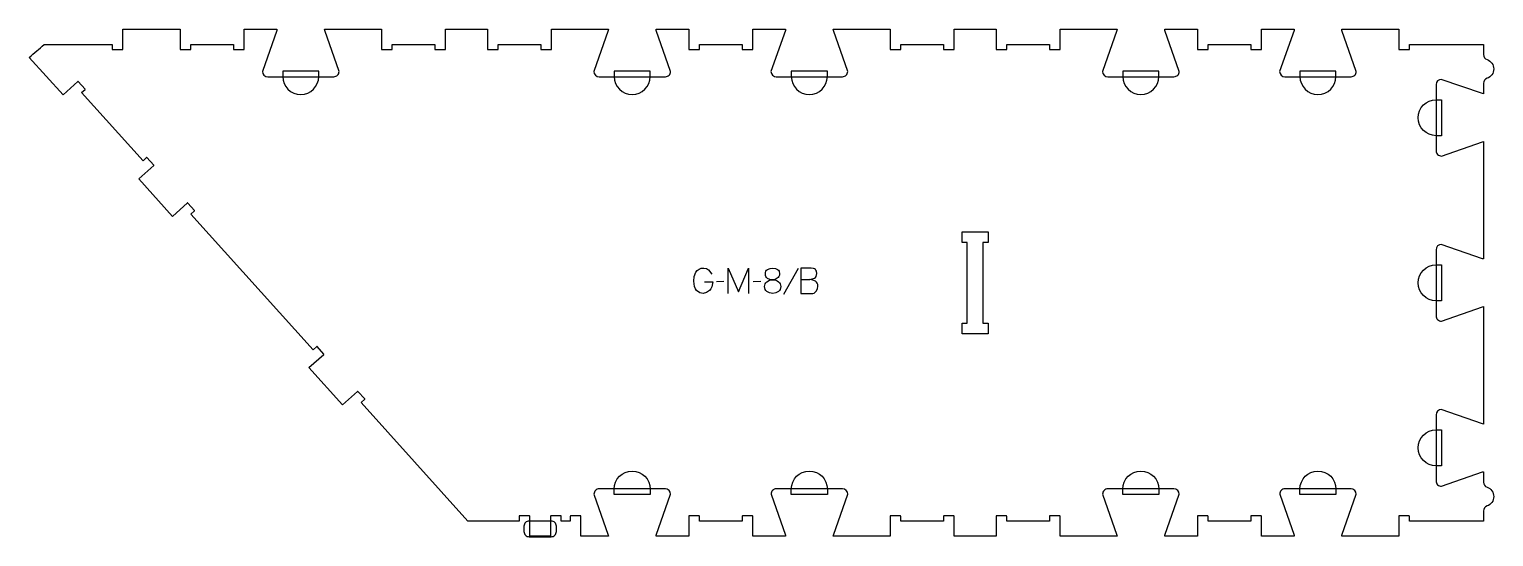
# Model space of a CAD drawing. Header units: millimetres. Extents: x -967 to 761, y -317 to 282.
import ezdxf

# ---------------------------------------------------------------- set-up
doc = ezdxf.new("R2010")
doc.units = ezdxf.units.MM
for name, color, linetype, true_color in [('1_ANYTOOL_1MMDEEP_LABELS_S', 2, 'Continuous', 0xffff00), ('3_ANYTOOL_CUTTHROUGH_INSID', 4, 'Continuous', 0x00ffff), ('4_ANYTOOL_CUTTHROUGH_OUTSI', 5, 'Continuous', 0x0000ff), ('5_ANYTOOL_HALF_MILL_9MM_IN', 3, 'Continuous', 0x00ff00)]:
    doc.layers.add(name, color=color, linetype=linetype, true_color=true_color)

msp = doc.modelspace()

# ---------------------------------------------------------------- linework, layer by layer
at = {"layer": '1_ANYTOOL_1MMDEEP_LABELS_S'}
for p, q in [((-147.6, -16.1), (-156.4, -16.2)), ((-104.1, -16.1), (-112.9, -16.2)), ((-60.1, -0.4), (-77.3, -31.2))]:
    msp.add_line(p, q, dxfattribs=at)
for points in [[(-170.5, -16.2), (-160.7, -16.2), (-161.7, -22.1), (-162.9, -24.5), (-164.4, -26.5), (-168.1, -29.1), (-172.1, -30), (-174.1, -29.8), (-176.1, -29.2), (-179.7, -26.5), (-181.2, -24.5), (-182.3, -22), (-183.1, -15.5), (-182.5, -10.1), (-180.5, -5), (-178.9, -2.8), (-176.9, -1.2), (-174.4, -0.3), (-171.4, 0), (-168.2, -0.5), (-165.6, -2.2), (-161.9, -7.4)], [(-142.5, -30), (-142.5, 0), (-130.5, -28.3), (-118.5, -0.1), (-118.5, -30)], [(-56.7, 0), (-56.7, -30), (-47, -30), (-44.5, -30.1), (-42.7, -29.9), (-41.2, -29.5), (-39.9, -28.7), (-38.7, -27.5), (-37.2, -24.6), (-36.6, -21.4), (-36.8, -19.5), (-37.4, -17.9), (-38.3, -16.6), (-39.6, -15.6), (-42.7, -14.2), (-46.2, -13.5)], [(-56.7, -13.6), (-46.2, -13.5), (-40.5, -12), (-39.4, -11.1), (-38.6, -9.9), (-37.9, -6.4), (-38.3, -3.6), (-38.9, -2.5), (-39.6, -1.6), (-40.5, -0.9), (-41.7, -0.4), (-44.6, 0), (-56.7, 0)]]:
    msp.add_lwpolyline(points, dxfattribs=at)
msp.add_lwpolyline([(-89.9, 0), (-86.8, -0.4), (-84.3, -1.6), (-83.2, -2.6), (-82.5, -3.7), (-81.9, -6.7), (-82.1, -8.4), (-82.6, -9.9), (-83.4, -11.1), (-84.5, -12.1), (-87.2, -13.5), (-90.3, -13.9), (-93.3, -13.5), (-96, -12.3), (-97.1, -11.3), (-97.9, -10.1), (-98.4, -8.7), (-98.4, -5.3), (-97.9, -3.8), (-97.1, -2.6), (-96, -1.7), (-93.1, -0.4)], close=True, dxfattribs=at)
msp.add_lwpolyline([(-90, -14, -0.182179), (-83.1, -16.2), (-81.9, -17.4), (-81.1, -18.7), (-80.4, -22), (-81.1, -25.3), (-81.9, -26.6), (-83.1, -27.8), (-86.1, -29.4), (-90, -30), (-93.9, -29.4), (-97, -27.8), (-98.1, -26.6), (-98.9, -25.3), (-99.6, -22), (-98.9, -18.7), (-98.1, -17.4), (-97, -16.2), (-93.9, -14.5)], format="xyb", close=True, dxfattribs=at)
at = {"layer": '3_ANYTOOL_CUTTHROUGH_INSID'}
msp.add_lwpolyline([(133.6, 42.8), (164.1, 42.8), (164.1, 30.3), (158.1, 30.3), (158.1, -65.2), (164.1, -65.2), (164.1, -77.7), (133.6, -77.7), (133.6, -65.2), (139.6, -65.2), (139.6, 30.3), (133.6, 30.3)], close=True, dxfattribs=at)
at = {"layer": '4_ANYTOOL_CUTTHROUGH_OUTSI'}
msp.add_lwpolyline([(-674.8, 281.8), (-675, 280.4), (-692, 232.1), (-691.5, 229.8), (-690.1, 227.6), (-688, 226.2), (-685.7, 225.8), (-607.7, 225.8, 0.419618), (-601.5, 232.1), (-618.4, 280.4), (-618.6, 281.8), (-551.4, 281.8), (-551.4, 258.1, 0.414214), (-551.2, 257.8), (-539.2, 257.8, 0.414214), (-538.9, 258.1), (-538.9, 263.8), (-488.4, 263.8), (-488.4, 258.1, 0.414214), (-488.2, 257.8), (-476.2, 257.8, 0.414214), (-475.9, 258.1), (-475.9, 281.8), (-426.4, 281.8), (-426.4, 258.1, 0.414214), (-426.2, 257.8), (-414.2, 257.8, 0.414214), (-413.9, 258.1), (-413.9, 263.8), (-363.4, 263.8), (-363.4, 258.1, 0.414214), (-363.2, 257.8), (-351.2, 257.8, 0.414214), (-350.9, 258.1), (-350.9, 281.8), (-283.7, 281.8), (-283.9, 280.4), (-300.9, 232.1), (-300.4, 229.8), (-299, 227.6), (-296.9, 226.2), (-294.6, 225.8), (-216.6, 225.8, 0.419618), (-210.4, 232.1), (-227.3, 280.4), (-227.5, 281.8), (-188.9, 281.8), (-188.9, 258.1, 0.414214), (-188.7, 257.8), (-176.7, 257.8, 0.414214), (-176.4, 258.1), (-176.4, 263.8), (-125.9, 263.8), (-125.9, 258.1, 0.414214), (-125.7, 257.8), (-113.7, 257.8, 0.414214), (-113.4, 258.1), (-113.4, 281.8), (-74.8, 281.8), (-75, 280.4), (-92, 232.1), (-91.5, 229.8), (-90.1, 227.6), (-88, 226.2), (-85.7, 225.8), (-7.7, 225.8, 0.419618), (-1.5, 232.1), (-18.4, 280.4), (-18.6, 281.8), (48.6, 281.8), (48.6, 258.1, 0.414214), (48.8, 257.8), (60.8, 257.8, 0.414214), (61.1, 258.1), (61.1, 263.8), (111.6, 263.8), (111.6, 258.1, 0.414214), (111.8, 257.8), (123.8, 257.8, 0.414214), (124.1, 258.1), (124.1, 281.8), (173.6, 281.8), (173.6, 258.1, 0.414214), (173.8, 257.8), (185.8, 257.8, 0.414214), (186.1, 258.1), (186.1, 263.8), (236.6, 263.8), (236.6, 258.1, 0.414214), (236.8, 257.8), (248.8, 257.8, 0.414214), (249.1, 258.1), (249.1, 281.8), (316.3, 281.8), (316.1, 280.4), (299.1, 232.1), (299.6, 229.8), (301, 227.6), (303.1, 226.2), (305.4, 225.8), (383.4, 225.8, 0.419618), (389.6, 232.1), (372.7, 280.4), (372.5, 281.8), (411.1, 281.8), (411.1, 258.1, 0.414214), (411.3, 257.8), (423.3, 257.8, 0.414214), (423.6, 258.1), (423.6, 263.8), (474.1, 263.8), (474.1, 258.1, 0.414214), (474.3, 257.8), (486.3, 257.8, 0.414214), (486.6, 258.1), (486.6, 281.8), (525.2, 281.8), (525, 280.4), (508, 232.1), (508.5, 229.8), (509.9, 227.6), (512, 226.2), (514.3, 225.8), (592.3, 225.8, 0.419618), (598.5, 232.1), (581.6, 280.4), (581.4, 281.8), (648.6, 281.8), (648.6, 258.1, 0.414214), (648.8, 257.8), (660.8, 257.8, 0.414214), (661.1, 258.1), (661.1, 263.8), (748.6, 263.8), (748.6, 251.9, 0.317837), (752.8, 246, -0.707107), (752.8, 223.9, 0.317837), (748.6, 218), (748.6, 205.6), (747.2, 205.8), (698.8, 222.7), (696.5, 222.3), (694.4, 220.9), (693, 218.8), (692.6, 216.5), (692.6, 138.5, 0.419618), (698.9, 132.2), (747.2, 149.1), (748.6, 149.4), (748.6, 10.7), (747.2, 10.9), (698.8, 27.8), (696.5, 27.4), (694.4, 26), (693, 23.9), (692.6, 21.6), (692.6, -56.4, 0.419618), (698.9, -62.7), (747.2, -45.8), (748.6, -45.5), (748.6, -184.2), (747.2, -184), (698.8, -167.1), (696.5, -167.5), (694.4, -168.9), (693, -171), (692.6, -173.3), (692.6, -251.3, 0.419618), (698.9, -257.6), (747.2, -240.7), (748.6, -240.4), (748.6, -252.8, 0.317837), (752.8, -258.7, -0.707107), (752.8, -280.9, 0.317837), (748.6, -286.8), (748.6, -298.7), (661.1, -298.7), (661.1, -292.9, 0.414214), (660.8, -292.7), (648.8, -292.7, 0.414214), (648.6, -292.9), (648.6, -316.7), (581.4, -316.7), (581.6, -315.3), (598.5, -266.9), (598.1, -264.6), (596.7, -262.5), (594.6, -261.1), (592.3, -260.7), (514.3, -260.7, 0.419618), (508.1, -267), (525, -315.3), (525.2, -316.7), (486.6, -316.7), (486.6, -292.9, 0.414214), (486.3, -292.7), (474.3, -292.7, 0.414214), (474.1, -292.9), (474.1, -298.7), (423.6, -298.7), (423.6, -292.9, 0.414214), (423.3, -292.7), (411.3, -292.7, 0.414214), (411.1, -292.9), (411.1, -316.7), (372.5, -316.7), (372.7, -315.3), (389.6, -266.9), (389.2, -264.6), (387.8, -262.5), (385.7, -261.1), (383.4, -260.7), (305.4, -260.7, 0.419618), (299.2, -267), (316.1, -315.3), (316.3, -316.7), (249.1, -316.7), (249.1, -292.9, 0.414214), (248.8, -292.7), (236.8, -292.7, 0.414214), (236.6, -292.9), (236.6, -298.7), (186.1, -298.7), (186.1, -292.9, 0.414214), (185.8, -292.7), (173.8, -292.7, 0.414214), (173.6, -292.9), (173.6, -316.7), (124.1, -316.7), (124.1, -292.9, 0.414214), (123.8, -292.7), (111.8, -292.7, 0.414214), (111.6, -292.9), (111.6, -298.7), (61.1, -298.7), (61.1, -292.9, 0.414214), (60.8, -292.7), (48.8, -292.7, 0.414214), (48.6, -292.9), (48.6, -316.7), (-18.6, -316.7), (-18.4, -315.3), (-1.5, -266.9), (-1.9, -264.6), (-3.3, -262.5), (-5.4, -261.1), (-7.7, -260.7), (-85.7, -260.7, 0.419618), (-91.9, -267), (-75, -315.3), (-74.8, -316.7), (-113.4, -316.7), (-113.4, -292.9, 0.414214), (-113.7, -292.7), (-125.7, -292.7, 0.414214), (-125.9, -292.9), (-125.9, -298.7), (-176.4, -298.7), (-176.4, -292.9, 0.414214), (-176.7, -292.7), (-188.7, -292.7, 0.414214), (-188.9, -292.9), (-188.9, -316.7), (-227.5, -316.7), (-227.3, -315.3), (-210.4, -266.9), (-210.8, -264.6), (-212.2, -262.5), (-214.3, -261.1), (-216.6, -260.7), (-294.6, -260.7, 0.419618), (-300.8, -267), (-283.9, -315.3), (-283.7, -316.7), (-316.3, -316.7), (-316.3, -292.9, 0.414214), (-316.5, -292.7), (-328.5, -292.7, 0.414214), (-328.8, -292.9), (-328.8, -298.7), (-339.5, -298.7), (-339.5, -292.9, 0.414214), (-339.8, -292.7), (-351.8, -292.7, 0.414214), (-352, -292.9), (-352, -316.7), (-376.5, -316.7), (-376.5, -292.9, 0.414214), (-376.8, -292.7), (-388.8, -292.7, 0.414214), (-389, -292.9), (-389, -298.7), (-449.6, -298.7), (-575.5, -158.8), (-571.3, -155, 0.414214), (-571.3, -154.6), (-579.3, -145.7, 0.414214), (-579.6, -145.7), (-597.3, -161.6), (-637.1, -117.4), (-619.4, -101.9), (-619.4, -101.8), (-619.4, -101.7), (-619.4, -101.6), (-627.5, -92.7, 0.414214), (-627.8, -92.7), (-632.1, -96.5), (-776.3, 63.6), (-772, 67.5, 0.414214), (-772, 67.8), (-780, 76.7, 0.414214), (-780.4, 76.8), (-798, 60.9), (-837.8, 105.1), (-820.2, 121, 0.414214), (-820.2, 121.3), (-828.2, 130.3, 0.414214), (-828.6, 130.3), (-832.8, 126.4), (-905.4, 207), (-901.1, 210.9, 0.414214), (-901.1, 211.2), (-909.1, 220.1, 0.414214), (-909.5, 220.2), (-927.1, 204.3), (-966.9, 248.5, -0.00808), (-949.4, 263.8), (-869, 263.8), (-869, 258.1, 0.414214), (-868.8, 257.8), (-856.8, 257.8, 0.414214), (-856.5, 258.1), (-856.5, 281.8), (-788.9, 281.8), (-788.9, 258.1, 0.414214), (-788.7, 257.8), (-776.7, 257.8, 0.414214), (-776.4, 258.1), (-776.4, 263.8), (-725.9, 263.8), (-725.9, 258.1, 0.414214), (-725.7, 257.8), (-713.7, 257.8, 0.414214), (-713.4, 258.1), (-713.4, 281.8)], format="xyb", close=True, dxfattribs=at)
at = {"layer": '5_ANYTOOL_HALF_MILL_9MM_IN'}
for points in [[(-668, 226.1, 1), (-625.5, 226.1), (-625.5, 232.3), (-668, 232.3)], [(-276.9, 226.1, 1), (-234.4, 226.1), (-234.4, 232.3), (-276.9, 232.3)], [(-68, 226.1, 1), (-25.5, 226.1), (-25.5, 232.3), (-68, 232.3)], [(323.1, 226.1, 1), (365.6, 226.1), (365.6, 232.3), (323.1, 232.3)], [(532, 226.1, 1), (574.5, 226.1), (574.5, 232.3), (532, 232.3)], [(692.8, 156.2, -1), (692.8, 198.7), (699.1, 198.7), (699.1, 156.2)], [(692.8, -38.7, -1), (692.8, 3.8), (699.1, 3.8), (699.1, -38.7)], [(692.8, -233.6, -1), (692.8, -191.1), (699.1, -191.1), (699.1, -233.6)], [(-276.9, -260.9, -1), (-234.4, -260.9), (-234.4, -267.2), (-276.9, -267.2)], [(-68, -260.9, -1), (-25.5, -260.9), (-25.5, -267.2), (-68, -267.2)], [(323.1, -260.9, -1), (365.6, -260.9), (365.6, -267.2), (323.1, -267.2)], [(532, -260.9, -1), (574.5, -260.9), (574.5, -267.2), (532, -267.2)], [(-377.4, -298.7, 0.414214), (-383.4, -304.7), (-383.4, -311.2, 0.414214), (-377.4, -317.2), (-351.2, -317.2, 0.414214), (-345.2, -311.2), (-345.2, -304.7, 0.414214), (-351.2, -298.7)]]:
    msp.add_lwpolyline(points, format="xyb", close=True, dxfattribs=at)

doc.saveas('drawing.dxf')
